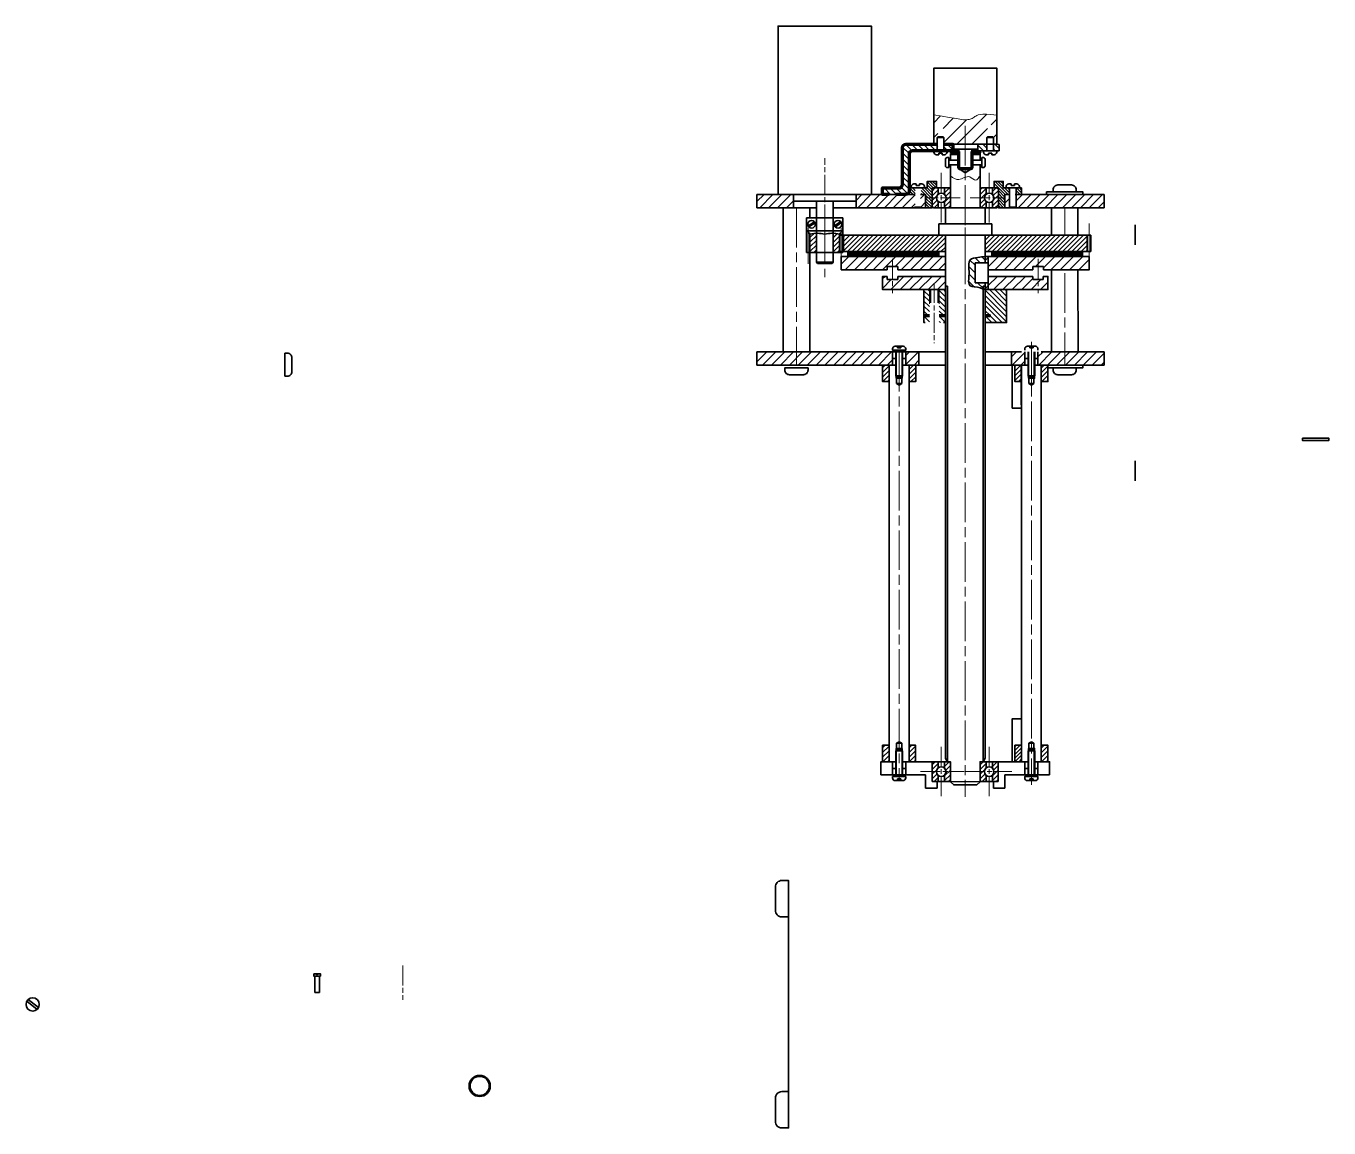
# Model space of a CAD drawing. Header units: millimetres. Extents: x -1657 to 2092, y -1414 to 1302.
# Drawn here: x 547.8 to 941.9, y 618.4 to 951.8 of the extents above; entities that cross this region are included whole.
import ezdxf

# ---------------------------------------------------------------- set-up
doc = ezdxf.new("R2010")
doc.units = ezdxf.units.MM
doc.linetypes.add('AM_ISO08W050', pattern=[18, 12, -1.5, 3, -1.5])
doc.linetypes.add('AM_ISO08W050x2', pattern=[9, 6, -0.75, 1.5, -0.75])
for name, color, linetype, lineweight in [('AM_0', 7, 'Continuous', 35), ('AM_0N', 7, 'Continuous', 15), ('AM_4', 3, 'Continuous', 15), ('AM_4N', 3, 'Continuous', 15), ('AM_7', 4, 'AM_ISO08W050', 15), ('AM_8', 1, 'Continuous', 15), ('основные', 7, 'Continuous', 35), ('оч жирные', 7, 'Continuous', 70), ('тонкие', 2, 'Continuous', 15)]:
    doc.layers.add(name, color=color, linetype=linetype, lineweight=lineweight)
pattern_1 = [(45, (-636.788, 554.4671), (-1.4142136, 1.4142136), [])]
pattern_2 = [(45, (575.2981, 700.8129), (-0.7071068, 0.7071068), [])]
pattern_3 = [(135, (575.2981, 650.4434), (-0.4490128, -0.4490128), [])]
pattern_4 = [(45, (375.8371, 574.6086), (-0.7071068, 0.7071068), [])]
pattern_5 = [(45, (375.8289, 400.9676), (-0.7071068, 0.7071068), [])]
pattern_6 = [(45, (390.3289, 400.9676), (-0.7071068, 0.7071068), [])]
pattern_7 = [(45, (-636.788, 554.4671), (-0.7071068, 0.7071068), [])]

msp = doc.modelspace()

# ---------------------------------------------------------------- hatches: boundary and pattern name
at = {"layer": 'AM_8'}
h = msp.add_hatch(dxfattribs=at)
h.set_pattern_fill('ANSI31', color=256)
h.set_pattern_definition([(45, (-636.788, 554.467), (-2.245064, 2.245064), [])])
h.paths.add_polyline_path([(838.615, 921.666), (839.398, 922.119), (840.182, 921.666), (840.182, 916.066), (841.398, 916.066), (841.398, 924.866), (839.628, 925.062), (838.24, 925.152), (837.178, 925.151), (836.388, 925.077), (835.813, 924.947), (835.397, 924.778), (835.085, 924.587), (834.822, 924.392), (834.559, 924.207), (834.287, 924.036), (834.002, 923.883), (833.702, 923.748), (833.386, 923.635), (833.051, 923.545), (832.694, 923.481), (832.313, 923.445), (831.895, 923.44), (831.381, 923.474), (830.703, 923.554), (829.789, 923.689), (828.572, 923.887), (826.98, 924.156), (824.946, 924.505), (822.398, 924.942), (822.398, 916.066), (823.615, 916.066), (823.615, 921.666), (824.398, 922.119), (825.182, 921.666), (825.182, 918.28), (825.398, 918.066), (825.398, 916.066), (838.398, 916.066), (838.398, 918.066), (838.615, 918.28)])
h = msp.add_hatch(dxfattribs=at)
h.set_pattern_fill('ANSI31', color=256, scale=0.4, angle=90)
h.set_pattern_definition([(135, (-636.788, 554.4671), (-0.8980256, -0.8980256), [])])
h.paths.add_polyline_path([(810.898, 902.813), (806.88, 902.813), (806.88, 900.813), (810.898, 900.813)])
edge = h.paths.add_edge_path()
edge.add_arc((815.898, 913.066), 1, 90, 180, ccw=False)
edge.add_line((815.898, 914.066), (823.348, 914.066))
edge.add_line((823.348, 914.066), (823.615, 914.22))
edge.add_line((823.615, 914.22), (823.615, 916.066))
edge.add_line((823.615, 916.066), (813.898, 916.066))
edge.add_arc((813.898, 915.066), 1, 90, 180)
edge.add_line((812.898, 915.066), (812.898, 914.066))
edge.add_line((812.898, 914.066), (812.898, 903.813))
edge.add_arc((811.898, 903.813), 1, -90, 0, ccw=False)
edge.add_line((811.898, 902.813), (810.898, 902.813))
edge.add_line((810.898, 902.813), (810.898, 900.813))
edge.add_line((810.898, 900.813), (813.898, 900.813))
edge.add_arc((813.898, 901.813), 1, 270, 360)
edge.add_line((814.898, 901.813), (814.898, 913.066))
h.paths.add_polyline_path([(828.148, 916.066), (825.398, 916.066), (825.398, 914.095), (825.448, 914.066), (828.148, 914.066)])
h.paths.add_polyline_path([(838.398, 916.066), (835.648, 916.066), (835.648, 914.066), (838.348, 914.066), (838.398, 914.095)])
h.paths.add_polyline_path([(842.098, 916.005), (840.398, 916.059), (840.398, 914.095), (840.448, 914.066), (842.098, 914.066)])
h = msp.add_hatch(dxfattribs=at)
h.set_pattern_fill('ANSI31', color=256, scale=0.2, angle=90, style=0)
h.set_pattern_definition(pattern_3)
h.paths.add_polyline_path([(816.765, 902.813), (814.898, 902.813), (814.898, 900.813), (816.765, 900.813)])
h.paths.add_polyline_path([(821.898, 902.313, -0.4142136), (822.398, 902.813), (823.198, 902.813), (823.198, 904.813), (820.398, 904.813), (820.398, 902.813), (819.898, 902.813), (818.548, 902.813), (818.548, 900.813), (819.898, 900.813), (819.898, 899.866), (821.898, 899.866)])
h.paths.add_polyline_path([(816.548, 902.813), (814.898, 902.813), (814.898, 900.813), (816.548, 900.813)], flags=16)
h.paths.add_polyline_path([(821.898, 899.813), (819.898, 899.813), (819.898, 896.813), (821.898, 896.813)])
h.paths.add_polyline_path([(845.248, 902.813), (843.898, 902.813), (843.398, 902.813), (843.398, 904.813), (840.598, 904.813), (840.598, 902.813), (841.398, 902.813, -0.4142136), (841.898, 902.313), (841.898, 899.866), (843.898, 899.866), (843.898, 900.813), (845.248, 900.813)])
h.paths.add_polyline_path([(848.898, 902.813), (847.248, 902.813), (847.248, 900.813), (848.898, 900.813)])
h.paths.add_polyline_path([(843.898, 899.813), (841.898, 899.813), (841.898, 896.813), (843.898, 896.813)])
h = msp.add_hatch(dxfattribs=at)
h.set_pattern_fill('ANSI31', color=256, scale=0.2, angle=90, style=0)
h.set_pattern_definition(pattern_3)
h.paths.add_polyline_path([(815.548, 902.813), (814.898, 902.813), (814.898, 900.813), (816.548, 900.813), (816.548, 902.813)])
h = msp.add_hatch(dxfattribs=at)
h.set_pattern_fill('_U', color=256, angle=45, style=0, pattern_type=0)
h.set_pattern_definition(pattern_4)
edge = h.paths.add_edge_path()
edge.add_line((822.398, 896.813), (823.691, 896.813))
edge.add_line((823.691, 896.813), (823.691, 898.75))
edge.add_arc((824.648, 899.813), 1.43, 132.00772, 227.99228, ccw=False)
edge.add_line((823.691, 900.875), (823.691, 902.813))
edge.add_line((823.691, 902.813), (822.398, 902.813))
edge.add_arc((822.398, 902.313), 0.5, 90, 180)
edge.add_line((821.898, 902.313), (821.898, 897.313))
edge.add_arc((822.398, 897.313), 0.5, 180, 270)
h = msp.add_hatch(dxfattribs=at)
h.set_pattern_fill('_U', color=256, angle=45, style=0, pattern_type=0)
h.set_pattern_definition(pattern_4)
edge = h.paths.add_edge_path()
edge.add_line((826.898, 902.813), (825.605, 902.813))
edge.add_line((825.605, 902.813), (825.605, 900.875))
edge.add_arc((824.648, 899.813), 1.43, -47.99228, 47.99228, ccw=False)
edge.add_line((825.605, 898.75), (825.605, 896.813))
edge.add_line((825.605, 896.813), (826.898, 896.813))
edge.add_arc((826.898, 897.313), 0.5, 270, 360)
edge.add_line((827.398, 897.313), (827.398, 902.313))
edge.add_arc((826.898, 902.313), 0.5, 0, 90)
h = msp.add_hatch(dxfattribs=at)
h.set_pattern_fill('_U', color=256, angle=45, style=0, pattern_type=0)
h.set_pattern_definition(pattern_4)
edge = h.paths.add_edge_path()
edge.add_arc((836.898, 902.313), 0.5, 90, 180)
edge.add_line((836.398, 902.313), (836.398, 897.313))
edge.add_arc((836.898, 897.313), 0.5, 180, 270)
edge.add_line((836.898, 896.813), (838.191, 896.813))
edge.add_line((838.191, 896.813), (838.191, 898.75))
edge.add_arc((839.148, 899.813), 1.43, 132.00772, 227.99228, ccw=False)
edge.add_line((838.191, 900.875), (838.191, 902.813))
edge.add_line((838.191, 902.813), (836.898, 902.813))
h = msp.add_hatch(dxfattribs=at)
h.set_pattern_fill('_U', color=256, angle=45, style=0, pattern_type=0)
h.set_pattern_definition(pattern_4)
edge = h.paths.add_edge_path()
edge.add_line((840.105, 898.75), (840.105, 896.813))
edge.add_line((840.105, 896.813), (841.398, 896.813))
edge.add_arc((841.398, 897.313), 0.5, 270, 360)
edge.add_line((841.898, 897.313), (841.898, 902.313))
edge.add_arc((841.398, 902.313), 0.5, 0, 90)
edge.add_line((841.398, 902.813), (840.105, 902.813))
edge.add_line((840.105, 902.813), (840.105, 900.875))
edge.add_arc((839.148, 899.813), 1.43, -47.99228, 47.99228, ccw=False)
h = msp.add_hatch(dxfattribs=at)
h.set_pattern_fill('ANSI31', color=256, scale=0.6, style=0)
h.set_pattern_definition([(45, (-636.788, 554.4671), (-1.3470384, 1.3470384), [])])
h.paths.add_polyline_path([(816.765, 900.813), (811.182, 900.813), (810.898, 900.813), (807.898, 900.813), (806.88, 900.813), (803.498, 900.813), (798.898, 900.813), (798.898, 896.813), (816.765, 896.813), (816.548, 897.04), (816.765, 897.04)])
h.paths.add_polyline_path([(779.898, 900.813), (768.898, 900.813), (768.898, 896.813), (779.898, 896.813)])
h.paths.add_polyline_path([(819.898, 900.813), (818.332, 900.813), (818.332, 897.04), (818.548, 897.04), (818.332, 896.813), (819.898, 896.813)])
h.paths.add_polyline_path([(873.898, 900.813), (854.182, 900.813), (848.682, 900.813), (847.248, 900.813), (847.248, 897.04), (847.032, 896.813), (852.615, 896.813), (873.898, 896.813)])
h.paths.add_polyline_path([(845.248, 900.813), (843.898, 900.813), (843.898, 896.813), (845.465, 896.813), (845.248, 897.04)])
h.paths.add_polyline_path([(873.898, 853.204), (862.002, 853.204), (862.009, 849.204), (867.461, 849.204), (873.898, 849.204)])
h.paths.add_polyline_path([(862.002, 853.204), (854.885, 853.204), (853.885, 853.204), (853.885, 851.204), (853.885, 849.204), (862.009, 849.204)])
h.paths.add_polyline_path([(849.885, 853.204), (848.885, 853.204), (845.895, 853.204), (845.895, 849.204), (849.885, 849.204), (849.885, 851.204)])
h.paths.add_polyline_path([(817.895, 853.204), (813.895, 853.204), (813.895, 851.204), (813.895, 849.204), (817.895, 849.204)])
h.paths.add_polyline_path([(809.895, 851.204), (809.895, 853.204), (808.895, 853.204), (780.835, 853.204), (780.835, 849.204), (786.335, 849.204), (809.895, 849.204)])
h.paths.add_polyline_path([(780.835, 853.204), (768.898, 853.204), (768.898, 849.204), (780.835, 849.204)])
h = msp.add_hatch(dxfattribs=at)
h.set_pattern_fill('_U', color=256, angle=45, style=0, pattern_type=0)
h.set_pattern_definition(pattern_2)
h.paths.add_polyline_path([(785.023, 888.813), (785.023, 883.313), (786.898, 883.313), (786.898, 889.106)])
h = msp.add_hatch(dxfattribs=at)
h.set_pattern_fill('_U', color=256, angle=45, style=0, pattern_type=0)
h.set_pattern_definition(pattern_2)
h.paths.add_polyline_path([(793.773, 883.313), (793.773, 888.813), (791.898, 889.106), (791.898, 883.313)])
h = msp.add_hatch(dxfattribs=at)
h.set_pattern_fill('_U', color=256, angle=45, style=0, pattern_type=0)
h.set_pattern_definition(pattern_2)
h.paths.add_polyline_path([(791.898, 888.813), (791.898, 883.313), (793.773, 883.313), (793.773, 888.813)])
h = msp.add_hatch(dxfattribs=at)
h.set_pattern_fill('_U', color=256, angle=45, style=0, pattern_type=0)
h.set_pattern_definition(pattern_2)
h.paths.add_polyline_path([(795.023, 883.563), (823.898, 883.563), (823.898, 883.567), (825.898, 883.566), (825.898, 888.563), (795.023, 888.563)])
h = msp.add_hatch(dxfattribs=at)
h.set_pattern_fill('_U', color=256, angle=45, style=0, pattern_type=0)
h.set_pattern_definition(pattern_2)
h.paths.add_polyline_path([(868.773, 883.563), (868.773, 888.563), (837.898, 888.563), (837.898, 883.563)])
h = msp.add_hatch(dxfattribs=at)
h.set_pattern_fill('ANSI37', color=256, scale=0.091, style=0)
h.set_pattern_definition([(45, (-636.78797, 554.46713), (-0.204300827, 0.204300827), []), (135, (-636.78797, 554.46713), (-0.204300827, -0.204300827), [])])
h.paths.add_polyline_path([(823.898, 883.563), (796.398, 883.563), (796.398, 882.067), (823.898, 882.067)])
h.paths.add_polyline_path([(867.398, 883.563), (839.898, 883.563), (839.898, 882.067), (867.398, 882.067)])
h = msp.add_hatch(dxfattribs=at)
h.set_pattern_fill('_U', color=256, scale=2, angle=45, style=0, pattern_type=0)
h.set_pattern_definition(pattern_1)
h.paths.add_polyline_path([(825.898, 882.067), (794.398, 882.067), (794.398, 880.063), (794.396, 878.067), (808.289, 878.067), (808.289, 879.067), (811.489, 879.067), (811.488, 878.067), (825.898, 878.067)])
h.paths.add_polyline_path([(852.304, 879.067), (855.504, 879.067), (855.504, 878.067), (869.396, 878.067), (869.396, 882.067), (838.854, 882.067), (838.854, 880.131), (838.854, 878.067), (852.304, 878.067)])
h.paths.add_polyline_path([(825.897, 876.067), (811.494, 876.067), (811.494, 875.067), (809.898, 875.067), (809.898, 872.067), (825.897, 872.067)])
h.paths.add_polyline_path([(853.894, 875.067), (852.284, 875.067), (852.284, 876.067), (838.854, 876.067), (838.854, 874.131), (838.854, 872.067), (844.395, 872.067), (853.894, 872.067)])
h.paths.add_polyline_path([(809.898, 875.067), (808.289, 875.067), (808.289, 876.067), (806.896, 876.067), (806.896, 872.067), (809.898, 872.067)])
h.paths.add_polyline_path([(856.896, 876.067), (855.503, 876.067, -0.1329713), (855.489, 875.99), (855.489, 875.75, -0.1110807), (855.504, 875.686, -0.1110807), (855.489, 875.621), (855.489, 875.382, -0.1110807), (855.504, 875.317, -0.1110807), (855.489, 875.253), (855.489, 875.067), (853.894, 875.067), (853.894, 872.067), (856.896, 872.067)])
h = msp.add_hatch(dxfattribs=at)
h.set_pattern_fill('_U', color=256, scale=1.6, angle=135, style=0, pattern_type=0)
h.set_pattern_definition([(135, (-636.788, 554.4671), (-1.1313708, -1.1313708), [])])
edge = h.paths.add_edge_path()
edge.add_spline(control_points=[(837.898, 882.067), (837.208, 881.971), (835.727, 881.765), (832.633, 881.526), (833.051, 878.333), (833.082, 876.029), (832.582, 873.068), (835.22, 872.899), (836.474, 872.536), (837.285, 872.271)], knot_values=[0, 0, 0, 0, 2.1793186, 4.6761929, 7.6137194, 9.5843087, 12.5914102, 13.9249725, 16.5621754, 16.5621754, 16.5621754, 16.5621754], degree=3, periodic=0)
edge.add_line((837.285, 872.271), (837.285, 873.064))
edge.add_line((837.285, 873.064), (837.898, 873.064))
edge.add_line((837.898, 873.064), (837.898, 874.131))
edge.add_line((837.898, 874.131), (834.898, 874.131))
edge.add_line((834.898, 874.131), (834.898, 880.131))
edge.add_line((834.898, 880.131), (837.898, 880.131))
edge.add_line((837.898, 880.131), (837.898, 882.067))
edge = h.paths.add_edge_path()
edge.add_line((837.898, 873.064), (837.285, 873.064))
edge.add_line((837.285, 873.064), (837.285, 872.271))
edge.add_spline(control_points=[(837.285, 872.271), (837.49, 872.204), (837.694, 872.136), (837.898, 872.067)], knot_values=[16.5621754, 16.5621754, 16.5621754, 16.5621754, 17.2303654, 17.2303654, 17.2303654, 17.2303654], degree=3, periodic=0)
edge.add_line((837.898, 872.067), (837.898, 873.064))
h = msp.add_hatch(dxfattribs=at)
h.set_pattern_fill('_U', color=256, scale=2, angle=45, style=0, pattern_type=0)
h.set_pattern_definition(pattern_1)
h.paths.add_polyline_path([(838.854, 882.067), (837.898, 882.067), (837.898, 880.131), (838.854, 880.131)])
edge = h.paths.add_edge_path()
edge.add_line((838.854, 874.131), (837.898, 874.131))
edge.add_line((837.898, 874.131), (837.898, 872.067))
edge.add_spline(control_points=[(837.898, 872.067), (837.898, 872.067), (837.898, 872.067), (837.898, 872.067)], knot_values=[17.2303654, 17.2303654, 17.2303654, 17.2303654, 17.2304939, 17.2304939, 17.2304939, 17.2304939], degree=3, periodic=0)
edge.add_line((837.898, 872.067), (838.854, 872.067))
edge.add_line((838.854, 872.067), (838.854, 874.131))
h = msp.add_hatch(dxfattribs=at)
h.set_pattern_fill('_U', color=256, scale=1.1, angle=135, style=0, pattern_type=0)
h.set_pattern_definition([(135, (-636.788, 554.4671), (-0.77781746, -0.77781746), [])])
h.paths.add_polyline_path([(844.395, 872.067), (837.898, 872.067), (837.898, 864.37), (839.395, 864.37), (839.395, 863.87), (837.898, 863.87), (837.897, 862.067), (844.395, 862.067)])
h.paths.add_polyline_path([(825.897, 872.067), (824.032, 872.067), (824.032, 869.76), (824.032, 864.37), (825.897, 864.37)])
h.paths.add_polyline_path([(821.032, 869.76), (821.032, 872.067), (819.395, 872.067), (819.395, 864.37), (821.032, 864.37)])
h.paths.add_polyline_path([(821.032, 863.317), (821.032, 863.87), (819.395, 863.87), (819.395, 862.067), (821.032, 862.067), (821.032, 863.01)])
h.paths.add_polyline_path([(825.897, 863.87), (824.032, 863.87), (824.032, 863.317), (824.032, 863.01), (824.032, 862.067), (825.282, 862.067), (825.897, 862.067)])
h = msp.add_hatch(dxfattribs=at)
h.set_pattern_fill('_U', color=256, angle=45, style=0, pattern_type=0)
h.set_pattern_definition(pattern_7)
h.paths.add_polyline_path([(808.898, 844.204), (808.898, 849.204), (806.894, 849.204), (806.894, 844.204)])
h = msp.add_hatch(dxfattribs=at)
h.set_pattern_fill('_U', color=256, angle=45, style=0, pattern_type=0)
h.set_pattern_definition(pattern_7)
h.paths.add_polyline_path([(814.891, 849.204), (814.891, 844.204), (816.894, 844.204), (816.894, 849.204)])
h = msp.add_hatch(dxfattribs=at)
h.set_pattern_fill('_U', color=256, angle=45, style=0, pattern_type=0)
h.set_pattern_definition(pattern_7)
h.paths.add_polyline_path([(846.885, 849.204), (846.885, 844.204), (848.759, 844.204), (848.759, 849.204)])
h = msp.add_hatch(dxfattribs=at)
h.set_pattern_fill('_U', color=256, angle=45, style=0, pattern_type=0)
h.set_pattern_definition(pattern_7)
h.paths.add_polyline_path([(856.885, 844.204), (856.885, 849.204), (854.881, 849.204), (854.881, 844.204)])
h = msp.add_hatch(dxfattribs=at)
h.set_pattern_fill('_U', color=256, angle=45, style=0, pattern_type=0)
h.set_pattern_definition([(45, (-644.7819, 554.4671), (-0.7071068, 0.7071068), [])])
h.paths.add_polyline_path([(807.676, 729.172), (808.889, 729.172), (808.889, 734.172), (806.897, 734.172), (806.897, 729.172)])
h = msp.add_hatch(dxfattribs=at)
h.set_pattern_fill('_U', color=256, angle=45, style=0, pattern_type=0)
h.set_pattern_definition(pattern_7)
h.paths.add_polyline_path([(815.67, 729.172), (816.883, 729.172), (816.883, 734.172), (814.891, 734.172), (814.891, 729.172)])
h = msp.add_hatch(dxfattribs=at)
h.set_pattern_fill('_U', color=256, scale=0.8, angle=45, style=0, pattern_type=0)
h.set_pattern_definition([(45, (-636.788, 554.4671), (-0.56568542, 0.56568542), [])])
h.paths.add_polyline_path([(848.109, 729.172), (848.256, 729.172), (848.885, 729.172), (848.888, 729.172), (848.888, 734.172), (846.897, 734.172), (846.897, 729.172)])
h = msp.add_hatch(dxfattribs=at)
h.set_pattern_fill('_U', color=256, angle=45, style=0, pattern_type=0)
h.set_pattern_definition([(45, (-596.7743, 554.4671), (-0.7071068, 0.7071068), [])])
h.paths.add_polyline_path([(855.684, 729.172), (856.897, 729.172), (856.897, 734.172), (854.905, 734.172), (854.905, 729.172)])
h = msp.add_hatch(dxfattribs=at)
h.set_pattern_fill('_U', color=256, angle=45, style=0, pattern_type=0)
h.set_pattern_definition(pattern_5)
edge = h.paths.add_edge_path()
edge.add_line((822.39, 723.172), (823.683, 723.172))
edge.add_line((823.683, 723.172), (823.683, 725.109))
edge.add_arc((824.64, 726.172), 1.43, 132.00772, 227.99228, ccw=False)
edge.add_line((823.683, 727.235), (823.683, 729.172))
edge.add_line((823.683, 729.172), (822.39, 729.172))
edge.add_arc((822.39, 728.672), 0.5, 90, 180)
edge.add_line((821.89, 728.672), (821.89, 723.672))
edge.add_arc((822.39, 723.672), 0.5, 180, 270)
h = msp.add_hatch(dxfattribs=at)
h.set_pattern_fill('_U', color=256, angle=45, style=0, pattern_type=0)
h.set_pattern_definition(pattern_5)
edge = h.paths.add_edge_path()
edge.add_line((826.89, 729.172), (825.597, 729.172))
edge.add_line((825.597, 729.172), (825.597, 727.235))
edge.add_arc((824.64, 726.172), 1.43, -47.99228, 47.99228, ccw=False)
edge.add_line((825.597, 725.109), (825.597, 723.172))
edge.add_line((825.597, 723.172), (826.89, 723.172))
edge.add_arc((826.89, 723.672), 0.5, 270, 360)
edge.add_line((827.39, 723.672), (827.39, 728.672))
edge.add_arc((826.89, 728.672), 0.5, 0, 90)
h = msp.add_hatch(dxfattribs=at)
h.set_pattern_fill('_U', color=256, angle=45, style=0, pattern_type=0)
h.set_pattern_definition(pattern_6)
edge = h.paths.add_edge_path()
edge.add_line((836.89, 723.172), (838.183, 723.172))
edge.add_line((838.183, 723.172), (838.183, 725.109))
edge.add_arc((839.14, 726.172), 1.43, 132.00772, 227.99228, ccw=False)
edge.add_line((838.183, 727.235), (838.183, 729.172))
edge.add_line((838.183, 729.172), (836.89, 729.172))
edge.add_arc((836.89, 728.672), 0.5, 90, 180)
edge.add_line((836.39, 728.672), (836.39, 723.672))
edge.add_arc((836.89, 723.672), 0.5, 180, 270)
h = msp.add_hatch(dxfattribs=at)
h.set_pattern_fill('_U', color=256, angle=45, style=0, pattern_type=0)
h.set_pattern_definition(pattern_6)
edge = h.paths.add_edge_path()
edge.add_line((841.39, 729.172), (840.097, 729.172))
edge.add_line((840.097, 729.172), (840.097, 727.235))
edge.add_arc((839.14, 726.172), 1.43, -47.99228, 47.99228, ccw=False)
edge.add_line((840.097, 725.109), (840.097, 723.172))
edge.add_line((840.097, 723.172), (841.39, 723.172))
edge.add_arc((841.39, 723.672), 0.5, 270, 360)
edge.add_line((841.89, 723.672), (841.89, 728.672))
edge.add_arc((841.39, 728.672), 0.5, 0, 90)

# ---------------------------------------------------------------- linework, layer by layer
at = {"layer": 'AM_0'}
for p, q in [((791.898, 898.813), (786.898, 898.813)), ((786.898, 898.813), (786.898, 888.813)), ((786.898, 898.813), (791.898, 898.813)), ((791.898, 898.813), (791.898, 888.813)), ((825.898, 896.813), (825.898, 892.001)), ((837.898, 896.813), (837.898, 892.001)), ((823.898, 892.001), (823.898, 888.563)), ((839.898, 892.001), (823.898, 892.001)), ((839.898, 892.001), (839.898, 888.563)), ((794.898, 889.813), (783.898, 889.813)), ((783.898, 888.813), (783.898, 883.313)), ((793.898, 888.563), (793.898, 883.563)), ((869.898, 888.563), (793.898, 888.563)), ((794.898, 888.813), (794.898, 883.313)), ((795.023, 888.563), (795.023, 883.563)), ((839.898, 888.563), (823.898, 888.563)), ((837.898, 888.563), (825.898, 888.563)), ((868.773, 888.563), (868.773, 883.563)), ((869.898, 888.563), (869.898, 883.563)), ((794.898, 883.313), (783.898, 883.313)), ((786.898, 883.313), (786.898, 880.392)), ((791.898, 883.313), (786.898, 883.313)), ((791.898, 883.313), (791.898, 880.392)), ((825.898, 883.563), (793.898, 883.563)), ((869.898, 883.563), (837.898, 883.563)), ((786.898, 880.392), (787.165, 879.989)), ((791.631, 879.989), (787.165, 879.989)), ((791.898, 880.392), (791.631, 879.989)), ((810.895, 845.204), (812.895, 845.204)), ((811.112, 845.704), (811.112, 843.604)), ((811.895, 843.152), (811.112, 843.604)), ((811.112, 843.604), (812.679, 843.604)), ((811.895, 843.152), (812.679, 843.604)), ((812.679, 845.704), (812.679, 843.604)), ((850.885, 845.204), (852.885, 845.204)), ((851.101, 845.704), (851.101, 843.604)), ((851.885, 843.152), (851.101, 843.604)), ((851.101, 843.604), (852.668, 843.604)), ((851.885, 843.152), (852.668, 843.604)), ((852.668, 845.704), (852.668, 843.604)), ((812.895, 733.172), (810.895, 733.172)), ((811.895, 735.224), (811.112, 734.772)), ((811.112, 732.672), (811.112, 734.772)), ((812.679, 734.772), (811.112, 734.772)), ((811.895, 735.224), (812.679, 734.772)), ((812.679, 732.672), (812.679, 734.772)), ((852.885, 733.172), (850.885, 733.172)), ((851.885, 735.224), (851.101, 734.772)), ((851.101, 732.672), (851.101, 734.772)), ((852.668, 734.772), (851.101, 734.772)), ((851.885, 735.224), (852.668, 734.772)), ((852.668, 732.672), (852.668, 734.772))]:
    msp.add_line(p, q, dxfattribs=at)
at = {"layer": 'AM_0N'}
for p, q in [((826.898, 911.315), (826.898, 912.015)), ((826.898, 911.315), (827.558, 911.315)), ((826.898, 909.715), (826.898, 911.315)), ((827.558, 911.315), (827.773, 911.315)), ((827.773, 911.315), (829.683, 911.315)), ((829.683, 911.315), (829.898, 911.1)), ((829.683, 911.315), (829.683, 909.715)), ((829.898, 911.1), (829.898, 909.929)), ((834.113, 911.315), (833.898, 911.1)), ((833.898, 911.1), (833.898, 909.929)), ((836.023, 911.315), (834.113, 911.315)), ((834.113, 911.315), (834.113, 909.715)), ((836.238, 911.315), (836.023, 911.315)), ((836.898, 911.315), (836.238, 911.315)), ((836.898, 911.315), (836.898, 912.015)), ((836.898, 909.715), (836.898, 911.315)), ((826.898, 909.015), (826.898, 909.715)), ((826.898, 909.715), (827.558, 909.715)), ((827.558, 909.715), (827.773, 909.715)), ((827.773, 909.715), (829.683, 909.715)), ((829.683, 909.715), (829.898, 909.929)), ((834.113, 909.715), (833.898, 909.929)), ((836.023, 909.715), (834.113, 909.715)), ((836.238, 909.715), (836.023, 909.715)), ((836.898, 909.715), (836.238, 909.715)), ((836.898, 909.015), (836.898, 909.715))]:
    msp.add_line(p, q, dxfattribs=at)
at = {"layer": 'AM_4'}
for p, q in [((829.683, 911.315), (829.898, 911.315)), ((834.113, 911.315), (833.898, 911.315)), ((829.683, 909.715), (829.898, 909.715)), ((834.113, 909.715), (833.898, 909.715)), ((821.032, 867.76), (821.032, 872.067)), ((824.032, 867.76), (824.032, 872.067)), ((811.112, 845.704), (811.112, 853.204)), ((812.679, 845.704), (812.679, 853.204)), ((851.101, 845.704), (851.101, 853.204)), ((852.668, 845.704), (852.668, 853.204)), ((810.895, 845.204), (810.895, 845.931)), ((810.895, 845.204), (811.112, 844.804)), ((812.895, 845.204), (812.679, 844.804)), ((812.895, 845.204), (812.895, 845.931)), ((850.885, 845.204), (850.885, 845.931)), ((850.885, 845.204), (851.101, 844.804)), ((852.885, 845.204), (852.668, 844.804)), ((852.885, 845.204), (852.885, 845.931)), ((810.895, 733.172), (811.112, 733.572)), ((810.895, 733.172), (810.895, 732.445)), ((812.895, 733.172), (812.679, 733.572)), ((812.895, 733.172), (812.895, 732.445)), ((850.885, 733.172), (851.101, 733.572)), ((850.885, 733.172), (850.885, 732.445)), ((852.885, 733.172), (852.668, 733.572)), ((852.885, 733.172), (852.885, 732.445)), ((811.112, 732.672), (811.112, 725.172)), ((812.679, 732.672), (812.679, 725.172)), ((851.101, 732.672), (851.101, 725.172)), ((852.668, 732.672), (852.668, 725.172))]:
    msp.add_line(p, q, dxfattribs=at)
msp.add_lwpolyline([(822.398, 924.942), (824.946, 924.505), (826.98, 924.156), (828.572, 923.887), (829.789, 923.689), (830.703, 923.554), (831.381, 923.474), (831.895, 923.44), (832.313, 923.445), (832.694, 923.481), (833.051, 923.545), (833.386, 923.635), (833.702, 923.748), (834.002, 923.883), (834.287, 924.036), (834.559, 924.207), (834.822, 924.392), (835.085, 924.587), (835.397, 924.778), (835.813, 924.947), (836.388, 925.077), (837.178, 925.151), (838.24, 925.152), (839.628, 925.062), (841.398, 924.866)], dxfattribs=at)
at = {"layer": 'AM_4N'}
for p, q in [((829.898, 911.1), (826.898, 911.1)), ((833.898, 911.1), (836.898, 911.1)), ((829.898, 909.929), (826.898, 909.929)), ((833.898, 909.929), (836.898, 909.929))]:
    msp.add_line(p, q, dxfattribs=at)
at = {"layer": 'AM_7'}
for p, q in [((831.898, 921.657), (831.889, 718.582)), ((780.835, 896.813), (780.835, 849.204)), ((861.961, 896.813), (861.961, 888.563)), ((784.398, 890.73), (784.398, 879.813)), ((789.398, 891.813), (789.398, 875.813)), ((794.366, 890.73), (794.398, 879.813)), ((794.398, 890.73), (794.398, 880.063)), ((869.398, 892.063), (869.398, 880.063)), ((861.961, 877.067), (862.009, 849.204)), ((851.885, 856.204), (851.885, 722.172)), ((811.895, 853.204), (811.895, 723.678)), ((814.895, 813.704), (814.887, 729.172)), ((848.885, 813.704), (848.893, 729.172))]:
    msp.add_line(p, q, dxfattribs=at)
at = {"layer": 'AM_7', "linetype": 'AM_ISO08W050x2'}
for p, q in [((789.398, 891.813), (789.398, 911.813)), ((824.648, 907.366), (824.648, 892.366)), ((839.148, 907.366), (839.148, 892.366)), ((839.148, 907.366), (839.148, 892.366)), ((786.898, 898.813), (786.898, 898.813)), ((830.398, 899.813), (820.102, 899.813)), ((831.898, 899.813), (831.898, 885.563)), ((833.398, 899.813), (843.695, 899.813)), ((809.898, 881.33), (809.898, 870.981)), ((853.894, 881.33), (853.894, 870.981)), ((822.532, 874.016), (822.532, 855.821)), ((851.885, 840.152), (851.885, 854.204)), ((824.64, 733.725), (824.64, 718.725)), ((824.64, 733.725), (824.64, 718.725)), ((839.14, 733.725), (839.14, 718.725)), ((839.14, 733.725), (839.14, 718.725)), ((818.332, 726.225), (831.523, 726.225)), ((831.786, 726.225), (846.023, 726.225)), ((661.815, 667.503), (661.815, 657.153))]:
    msp.add_line(p, q, dxfattribs=at)
at = {"layer": 'основные'}
for p, q in [((823.615, 918.28), (823.398, 918.066)), ((825.182, 918.28), (823.615, 918.28)), ((825.398, 918.066), (825.182, 918.28)), ((838.615, 918.28), (838.398, 918.066)), ((840.182, 918.28), (838.615, 918.28)), ((840.398, 918.066), (840.182, 918.28)), ((775.298, 915.201), (775.298, 900.813)), ((823.398, 914.066), (823.398, 918.066)), ((823.398, 918.066), (825.398, 918.066)), ((825.398, 918.066), (825.398, 914.066)), ((831.898, 916.066), (837.098, 916.066)), ((835.648, 916.066), (835.648, 914.066)), ((838.398, 914.066), (838.398, 918.066)), ((838.398, 918.066), (840.398, 918.066)), ((842.098, 916.005), (840.182, 916.066)), ((840.398, 918.066), (840.398, 914.066)), ((842.098, 914.066), (842.098, 916.005)), ((824.898, 913.366), (823.898, 913.366)), ((823.898, 913.366), (823.898, 912.866)), ((824.898, 912.866), (824.898, 913.366)), ((827.398, 911.315), (827.398, 913.213)), ((835.648, 914.066), (842.098, 914.066)), ((836.398, 911.315), (836.398, 913.213)), ((839.898, 913.366), (838.898, 913.366)), ((838.898, 913.366), (838.898, 912.866)), ((839.898, 912.866), (839.898, 913.366)), ((827.398, 896.813), (827.398, 909.715)), ((829.898, 908.736), (829.898, 908.866)), ((831.898, 907.426), (829.898, 908.736)), ((831.898, 907.426), (833.898, 908.736)), ((833.898, 908.866), (833.898, 908.736)), ((836.398, 896.813), (836.398, 909.715)), ((803.498, 900.813), (803.498, 904.813)), ((817.048, 903.513), (817.048, 904.013)), ((818.048, 903.513), (817.048, 903.513)), ((818.048, 904.013), (818.048, 903.513)), ((821.898, 902.313), (821.898, 902.813)), ((821.898, 902.813), (822.398, 902.813)), ((822.398, 902.813), (827.398, 902.813)), ((825.605, 902.813), (822.398, 902.813)), ((823.198, 904.813), (823.198, 902.813)), ((823.691, 902.813), (823.691, 900.875)), ((825.605, 902.813), (825.605, 900.875)), ((838.191, 902.813), (838.191, 900.875)), ((840.105, 902.813), (840.105, 900.875)), ((841.398, 902.813), (841.901, 902.813)), ((841.901, 902.813), (841.901, 902.264)), ((845.248, 902.813), (845.248, 897.04)), ((845.748, 904.013), (845.748, 903.513)), ((845.748, 903.513), (846.748, 903.513)), ((846.748, 903.513), (846.748, 904.013)), ((847.248, 897.04), (847.248, 902.813)), ((768.898, 900.813), (768.898, 896.813)), ((775.298, 900.813), (780.615, 900.813)), ((779.898, 900.813), (779.898, 896.813)), ((789.398, 898.813), (779.898, 898.813)), ((780.615, 900.813), (789.398, 900.813)), ((789.398, 898.813), (798.898, 898.813)), ((798.898, 900.813), (798.898, 898.813)), ((798.898, 900.813), (798.898, 896.813)), ((803.498, 900.813), (808.898, 900.813)), ((811.182, 900.813), (816.765, 900.813)), ((819.898, 900.813), (818.332, 900.813)), ((819.898, 896.813), (819.898, 900.813)), ((821.898, 902.313), (821.898, 900.813)), ((823.691, 898.75), (823.691, 896.813)), ((825.605, 898.75), (825.605, 896.813)), ((838.191, 898.75), (838.191, 896.813)), ((840.105, 898.75), (840.105, 896.813)), ((843.898, 900.813), (843.898, 896.813)), ((843.898, 900.813), (845.465, 900.813)), ((845.465, 900.813), (843.898, 900.813)), ((848.682, 900.813), (847.032, 900.813)), ((847.032, 900.813), (847.115, 900.813)), ((854.182, 900.813), (848.682, 900.813)), ((873.898, 900.813), (854.182, 900.813)), ((873.898, 896.813), (873.898, 900.813)), ((779.898, 896.799), (786.898, 896.799)), ((798.898, 896.813), (791.898, 896.813)), ((798.898, 896.813), (819.898, 896.813)), ((818.548, 897.04), (816.548, 897.04)), ((816.765, 896.813), (816.548, 897.04)), ((818.332, 896.813), (816.765, 896.813)), ((818.548, 897.04), (818.332, 896.813)), ((837.898, 896.813), (825.898, 896.813)), ((831.898, 896.813), (836.398, 896.813)), ((843.898, 896.813), (852.615, 896.813)), ((845.248, 897.04), (847.248, 897.04)), ((845.248, 897.04), (845.465, 896.813)), ((845.465, 896.813), (847.032, 896.813)), ((847.032, 896.813), (847.248, 897.04)), ((852.615, 896.813), (873.898, 896.813)), ((783.898, 889.813), (783.898, 893.813)), ((783.898, 893.813), (794.898, 893.813)), ((786.271, 892.59), (784.332, 891.381)), ((784.332, 891.381), (784.529, 891.065)), ((784.529, 891.065), (786.455, 892.266)), ((792.377, 891.303), (794.208, 892.644)), ((792.598, 891.002), (792.377, 891.303)), ((794.44, 892.353), (792.598, 891.002)), ((794.898, 893.813), (794.898, 889.813)), ((883.311, 891.623), (883.311, 885.623)), ((783.898, 888.813), (783.898, 889.813)), ((784.898, 883.313), (784.898, 888.813)), ((786.898, 888.813), (786.898, 883.313)), ((791.898, 888.813), (791.898, 883.313)), ((793.898, 883.313), (793.898, 888.813)), ((794.398, 888.813), (794.398, 888.313)), ((794.898, 888.813), (794.898, 889.813)), ((825.898, 888.563), (825.89, 730.172)), ((837.898, 888.563), (837.898, 880.567)), ((796.398, 882.067), (796.398, 883.563)), ((825.898, 883.566), (823.898, 883.567)), ((823.898, 883.567), (823.898, 882.067)), ((839.898, 883.567), (839.898, 882.067)), ((867.398, 882.067), (867.398, 883.563)), ((786.898, 880.392), (791.898, 880.392)), ((808.289, 878.067), (808.289, 879.067)), ((808.289, 879.067), (811.489, 879.067)), ((811.489, 879.067), (811.488, 878.07)), ((837.898, 882.067), (837.898, 880.131)), ((838.854, 880.131), (838.854, 882.067)), ((855.504, 879.067), (852.304, 879.067)), ((852.304, 879.067), (852.304, 878.067)), ((855.504, 878.067), (855.504, 879.067)), ((808.289, 876.067), (808.289, 875.067)), ((808.289, 875.067), (811.494, 875.067)), ((811.494, 875.067), (811.494, 876.067)), ((852.284, 875.067), (852.284, 876.067)), ((855.489, 875.067), (852.284, 875.067)), ((855.489, 876.067), (855.489, 875.067)), ((821.339, 868.067), (821.339, 872.067)), ((823.726, 868.067), (823.726, 872.067)), ((826.511, 873.064), (825.897, 873.064)), ((826.512, 873.064), (826.503, 729.172)), ((837.276, 729.172), (837.285, 873.064)), ((837.285, 873.064), (837.898, 873.064)), ((837.898, 874.131), (837.89, 730.213)), ((838.854, 874.131), (838.854, 872.067)), ((768.898, 853.204), (768.898, 849.204)), ((809.895, 851.204), (809.895, 853.204)), ((810.895, 847.931), (810.895, 853.204)), ((810.895, 853.204), (810.895, 845.931)), ((811.395, 854.904), (811.395, 854.404)), ((811.395, 854.404), (812.395, 854.404)), ((812.395, 854.404), (812.395, 854.904)), ((812.895, 845.931), (812.895, 853.204)), ((813.895, 851.204), (813.895, 853.204)), ((817.895, 853.204), (825.896, 853.204)), ((845.895, 853.204), (837.897, 853.204)), ((849.885, 851.204), (849.885, 853.204)), ((850.885, 847.931), (850.885, 853.204)), ((850.885, 853.204), (850.885, 845.931)), ((851.385, 854.904), (851.385, 854.404)), ((851.385, 854.404), (852.385, 854.404)), ((852.385, 854.404), (852.385, 854.904)), ((852.885, 845.931), (852.885, 853.204)), ((853.885, 851.204), (853.885, 853.204)), ((873.898, 853.204), (873.898, 849.204)), ((817.895, 849.204), (825.896, 849.203)), ((845.895, 849.204), (837.897, 849.204)), ((849.019, 849.204), (848.759, 849.204)), ((848.759, 849.204), (848.759, 837.181)), ((810.895, 845.931), (812.895, 845.931)), ((810.895, 845.931), (811.112, 845.704)), ((811.112, 845.704), (812.679, 845.704)), ((812.679, 845.704), (812.895, 845.931)), ((850.885, 845.931), (852.885, 845.931)), ((850.885, 845.931), (851.101, 845.704)), ((851.101, 845.704), (852.668, 845.704)), ((852.668, 845.704), (852.885, 845.931)), ((848.759, 837.181), (848.889, 837.181)), ((883.311, 820.21), (883.311, 814.21)), ((811.112, 732.672), (810.895, 732.445)), ((812.895, 732.445), (810.895, 732.445)), ((810.895, 732.445), (810.895, 725.172)), ((812.679, 732.672), (811.112, 732.672)), ((812.895, 732.445), (812.679, 732.672)), ((812.895, 725.172), (812.895, 732.445)), ((812.895, 730.445), (812.895, 725.172)), ((814.895, 729.172), (813.328, 729.172)), ((815.67, 729.172), (814.103, 729.172)), ((821.89, 728.672), (821.89, 729.172)), ((821.89, 729.172), (822.39, 729.172)), ((822.39, 729.172), (827.39, 729.172)), ((825.597, 729.172), (822.39, 729.172)), ((823.683, 729.172), (823.683, 727.235)), ((825.597, 729.172), (825.597, 727.235)), ((825.89, 730.172), (826.503, 729.172)), ((836.39, 729.172), (837.276, 729.172)), ((836.39, 728.672), (836.39, 729.172)), ((836.39, 729.172), (836.89, 729.172)), ((836.89, 729.172), (841.89, 729.172)), ((840.097, 729.172), (836.89, 729.172)), ((837.89, 730.213), (837.276, 729.172)), ((837.276, 729.172), (837.276, 729.172)), ((838.183, 729.172), (838.183, 727.235)), ((840.097, 729.172), (840.097, 727.235)), ((844.256, 729.172), (848.256, 729.172)), ((848.109, 729.172), (849.676, 729.172)), ((848.885, 729.172), (850.452, 729.172)), ((851.101, 732.672), (850.885, 732.445)), ((852.885, 732.445), (850.885, 732.445)), ((850.885, 732.445), (850.885, 725.172)), ((852.668, 732.672), (851.101, 732.672)), ((852.885, 732.445), (852.668, 732.672)), ((852.885, 725.172), (852.885, 732.445)), ((852.885, 730.445), (852.885, 725.172)), ((819.888, 725.172), (806.39, 725.172)), ((809.895, 727.172), (809.895, 725.172)), ((813.895, 727.172), (813.895, 725.172)), ((819.885, 721.172), (819.888, 725.172)), ((821.89, 728.672), (821.89, 727.172)), ((823.683, 725.109), (823.683, 723.172)), ((825.597, 725.109), (825.597, 723.172)), ((836.39, 728.672), (836.39, 727.172)), ((838.183, 725.109), (838.183, 723.172)), ((840.097, 725.109), (840.097, 723.172)), ((843.895, 721.172), (843.891, 725.172)), ((843.891, 725.172), (857.39, 725.172)), ((849.885, 727.172), (849.885, 725.172)), ((853.885, 727.172), (853.885, 725.172)), ((812.395, 723.972), (811.395, 723.972)), ((811.395, 723.972), (811.395, 723.472)), ((812.395, 723.472), (812.395, 723.972)), ((821.89, 723.672), (821.885, 723.167)), ((821.885, 723.167), (822.385, 723.167)), ((821.885, 723.167), (823.385, 723.167)), ((823.385, 723.167), (823.385, 721.172)), ((826.89, 723.172), (827.39, 723.172)), ((827.39, 723.172), (836.39, 723.144)), ((840.395, 723.167), (840.395, 721.172)), ((841.89, 723.172), (841.39, 723.172)), ((841.89, 723.672), (841.89, 723.172)), ((852.385, 723.972), (851.385, 723.972)), ((851.385, 723.972), (851.385, 723.472)), ((852.385, 723.472), (852.385, 723.972)), ((778.448, 687.735), (778.448, 623.854)), ((635.154, 664.322), (636.554, 664.322)), ((635.154, 664.322), (635.154, 659.322)), ((635.704, 664.722), (635.704, 665.022)), ((636.004, 664.722), (635.704, 664.722)), ((636.004, 665.022), (636.004, 664.722)), ((636.554, 664.322), (636.554, 659.322)), ((636.554, 659.322), (635.154, 659.322)), ((551.159, 654.244), (548.076, 656.699)), ((551.588, 654.785), (548.502, 657.234))]:
    msp.add_line(p, q, dxfattribs=at)
for points in [[(786.154, 900.813), (803.498, 900.813), (803.498, 951.813), (775.298, 951.813), (775.298, 915.201)], [(823.615, 916.066), (822.398, 916.066), (822.398, 939.066), (841.398, 939.066), (841.398, 916.066), (825.182, 916.066)], [(829.898, 913.813), (829.898, 914.566), (833.898, 914.566), (833.898, 913.813)], [(780.615, 900.813), (768.898, 900.813)], [(786.154, 900.813), (782.182, 900.813)], [(810.898, 900.813), (807.898, 900.813)], [(814.898, 900.813), (812.898, 900.813), (811.182, 900.813)], [(821.898, 896.813), (819.898, 896.813), (819.898, 900.813), (818.332, 900.813)], [(841.898, 896.813), (843.898, 896.813), (843.898, 900.813), (845.465, 900.813)], [(848.898, 900.813), (850.898, 900.813), (852.615, 900.813)], [(854.182, 900.813), (855.898, 900.813)], [(768.898, 896.813), (780.372, 896.813)], [(784.835, 883.313), (784.835, 853.204), (776.835, 853.204), (776.835, 896.799), (784.835, 896.799), (784.835, 893.813)], [(857.961, 888.563), (857.961, 896.799), (865.961, 896.799), (865.961, 888.563)], [(808.289, 878.067), (794.396, 878.067), (794.396, 882.067), (825.898, 882.067)], [(837.898, 882.067), (869.396, 882.067), (869.396, 878.067), (855.504, 878.067)], [(825.897, 872.067), (806.896, 872.067), (806.896, 876.067), (808.289, 876.067)], [(825.898, 878.067), (811.474, 878.067)], [(811.494, 876.067), (825.897, 876.067)], [(855.489, 876.067), (856.896, 876.067), (856.896, 872.067), (837.898, 872.067)], [(852.304, 878.067), (838.854, 878.067)], [(838.854, 876.067), (852.284, 876.067)], [(865.961, 878.067), (866.009, 853.204), (858.009, 853.204), (857.961, 878.067)], [(819.782, 862.067), (819.395, 862.067), (819.395, 872.067), (825.897, 872.067)], [(837.898, 872.067), (844.395, 872.067), (844.395, 862.067), (837.898, 862.067)], [(821.032, 863.87), (819.395, 863.87), (819.395, 864.37), (821.032, 864.37)], [(824.032, 864.37), (825.896, 864.37)], [(825.896, 863.87), (824.032, 863.87)], [(837.898, 864.37), (839.395, 864.37), (839.395, 863.87), (837.898, 863.87)], [(825.897, 862.067), (825.282, 862.067)], [(768.898, 853.204), (817.895, 853.204), (817.895, 849.204), (812.895, 849.204)], [(810.895, 849.204), (809.895, 849.204), (809.895, 851.204), (810.895, 851.204)], [(812.895, 851.204), (813.895, 851.204), (813.895, 849.204), (812.895, 849.204)], [(850.885, 849.204), (845.895, 849.204), (845.895, 853.204), (848.885, 853.204)], [(850.885, 849.204), (849.885, 849.204), (849.885, 851.204), (850.885, 851.204)], [(854.885, 853.204), (873.898, 853.204), (873.898, 849.204), (852.885, 849.204)], [(852.885, 851.204), (853.885, 851.204), (853.885, 849.204), (852.885, 849.204)], [(810.895, 849.204), (768.898, 849.204)], [(808.898, 844.204), (806.894, 844.204), (806.894, 849.204), (810.895, 849.204)], [(810.895, 729.172), (808.899, 729.172), (808.898, 849.204), (810.895, 849.204)], [(812.895, 849.204), (816.894, 849.204), (816.894, 844.204), (814.891, 844.204)], [(812.895, 849.204), (814.891, 849.204), (814.891, 729.172), (812.895, 729.172)], [(848.889, 836.204), (846.119, 836.204), (846.119, 849.204), (848.889, 849.204)], [(850.885, 849.204), (846.885, 849.204), (846.885, 844.204), (848.889, 844.204)], [(850.885, 849.204), (848.889, 849.204), (848.888, 729.172), (850.885, 729.172)], [(854.881, 844.204), (856.885, 844.204), (856.885, 849.204), (852.885, 849.204)], [(852.885, 729.172), (854.881, 729.172), (854.881, 849.204), (852.885, 849.204)], [(856.461, 849.204), (867.461, 849.204), (867.461, 848.404), (856.885, 848.404)], [(848.888, 729.172), (846.119, 729.172), (846.119, 742.172), (848.888, 742.172)], [(810.895, 729.172), (806.883, 729.172), (806.883, 734.172), (808.895, 734.172)], [(814.887, 734.172), (816.883, 734.172), (816.883, 729.172), (812.895, 729.172)], [(848.892, 734.172), (846.897, 734.172), (846.897, 729.172), (850.885, 729.172)], [(852.885, 729.172), (856.897, 729.172), (856.897, 734.172), (854.885, 734.172)], [(810.895, 729.172), (806.39, 729.172), (806.39, 725.172)], [(810.895, 727.172), (809.895, 727.172), (809.895, 729.172), (810.895, 729.172)], [(827.39, 723.172), (827.39, 729.172), (812.895, 729.172)], [(812.895, 729.172), (813.895, 729.172), (813.895, 727.172), (812.895, 727.172)], [(814.54, 729.172), (820.54, 729.172)], [(821.89, 723.672), (821.89, 729.172), (819.89, 729.172)], [(826.503, 729.172), (827.39, 729.172), (827.39, 723.144), (828.39, 722.144), (835.39, 722.144), (836.39, 723.144), (836.39, 729.172)], [(836.39, 723.172), (836.39, 729.172), (850.885, 729.172)], [(841.89, 723.672), (841.89, 729.172), (843.89, 729.172)], [(849.256, 729.172), (849.256, 729.172), (843.256, 729.172)], [(850.885, 727.172), (849.885, 727.172), (849.885, 729.172), (850.885, 729.172)], [(852.885, 729.172), (857.39, 729.172), (857.39, 725.172)], [(852.885, 729.172), (853.885, 729.172), (853.885, 727.172), (852.885, 727.172)], [(819.885, 721.172), (823.385, 721.172)], [(843.895, 721.172), (840.395, 721.172)], [(840.59, 723.172), (841.39, 723.172)]]:
    msp.add_lwpolyline(points, dxfattribs=at)
for points in [[(828.148, 916.066), (835.648, 916.066), (835.648, 914.566), (828.148, 914.566)], [(856.461, 901.621), (867.461, 901.621), (867.461, 900.821), (856.461, 900.821)], [(834.898, 880.131), (838.854, 880.131), (838.854, 874.131), (834.898, 874.131)], [(933.885, 827.06), (933.885, 826.394), (941.885, 826.394), (941.885, 827.06)], [(634.854, 665.022), (636.854, 665.022), (636.854, 664.322), (634.854, 664.322)]]:
    msp.add_lwpolyline(points, close=True, dxfattribs=at)
for points in [[(823.898, 912.866), (823.198, 912.866, -0.4142136), (822.398, 913.666), (822.398, 914.066), (826.398, 914.066), (826.398, 913.666, -0.4142136), (825.598, 912.866), (824.898, 912.866)], [(838.898, 912.866), (838.198, 912.866, -0.4142136), (837.398, 913.666), (837.398, 914.066), (841.398, 914.066), (841.398, 913.666, -0.4142136), (840.598, 912.866), (839.898, 912.866)], [(816.765, 900.813), (814.898, 900.813), (814.898, 902.813), (819.898, 902.813), (820.398, 902.813), (820.398, 904.813), (823.198, 904.813), (823.198, 902.813), (822.398, 902.813, 0.4142136), (821.898, 902.313), (821.898, 896.813), (819.898, 896.813)], [(817.048, 904.013), (816.348, 904.013, 0.4142136), (815.548, 903.213), (815.548, 902.813), (819.548, 902.813), (819.548, 903.213, 0.4142136), (818.748, 904.013), (818.048, 904.013)], [(826.898, 896.813), (822.398, 896.813, -0.4142136), (821.898, 897.313), (821.898, 902.313, -0.4142136), (822.398, 902.813), (826.898, 902.813, -0.4142136), (827.398, 902.313), (827.398, 897.313, -0.4142136), (826.898, 896.813, -1.6557411)], [(836.898, 896.813), (841.398, 896.813, 0.4142136), (841.898, 897.313), (841.898, 902.313, 0.4142136), (841.398, 902.813), (836.898, 902.813, 0.4142136), (836.398, 902.313), (836.398, 897.313, 0.4142136), (836.898, 896.813, 1.6557411)], [(847.032, 900.813), (848.898, 900.813), (848.898, 902.813), (843.898, 902.813), (843.398, 902.813), (843.398, 904.813), (840.598, 904.813), (840.598, 902.813), (841.398, 902.813, -0.4142136), (841.898, 902.313), (841.898, 896.813), (843.898, 896.813)], [(846.748, 904.013), (847.448, 904.013, -0.4142136), (848.248, 903.213), (848.248, 902.813), (844.248, 902.813), (844.248, 903.213, -0.4142136), (845.048, 904.013), (845.748, 904.013)], [(812.395, 854.904), (813.095, 854.904, -0.4142136), (813.895, 854.104), (813.895, 853.704), (809.895, 853.704), (809.895, 854.104, -0.4142136), (810.695, 854.904), (812.395, 854.904)], [(811.395, 854.904), (810.695, 854.904, 0.4142136), (809.895, 854.104), (809.895, 853.704)], [(809.895, 853.704), (809.895, 854.104, -0.4142136), (810.695, 854.904), (811.395, 854.904)], [(813.895, 853.704), (813.895, 854.104, 0.4142136), (813.095, 854.904), (811.395, 854.904)], [(812.395, 854.904), (813.095, 854.904, -0.4142136), (813.895, 854.104), (813.895, 853.704)], [(851.385, 854.904), (850.685, 854.904, 0.4142136), (849.885, 854.104), (849.885, 853.704)], [(849.885, 853.704), (849.885, 854.104, -0.4142136), (850.685, 854.904), (851.385, 854.904)], [(853.885, 853.704), (853.885, 854.104, 0.4142136), (853.085, 854.904), (851.385, 854.904)], [(852.385, 854.904), (853.085, 854.904, -0.4142136), (853.885, 854.104), (853.885, 853.704)], [(826.89, 723.172), (822.39, 723.172, -0.4142136), (821.89, 723.672), (821.89, 728.672, -0.4142136), (822.39, 729.172), (826.89, 729.172, -0.4142136), (827.39, 728.672), (827.39, 723.672, -0.4142136), (826.89, 723.172, -1.6557411)], [(841.39, 723.172), (836.89, 723.172, -0.4142136), (836.39, 723.672), (836.39, 728.672, -0.4142136), (836.89, 729.172), (841.39, 729.172, -0.4142136), (841.89, 728.672), (841.89, 723.672, -0.4142136), (841.39, 723.172, -1.6557411)], [(811.395, 723.472), (810.695, 723.472, -0.4142136), (809.895, 724.272), (809.895, 724.672), (813.895, 724.672), (813.895, 724.272, -0.4142136), (813.095, 723.472), (811.395, 723.472)], [(811.395, 723.472), (810.695, 723.472, -0.4142136), (809.895, 724.272), (809.895, 724.672), (813.895, 724.672), (813.895, 724.272, -0.4142136), (813.095, 723.472), (811.395, 723.472)], [(811.395, 723.472), (810.695, 723.472, -0.4142136), (809.895, 724.272), (809.895, 724.672)], [(809.895, 724.672), (809.895, 724.272, 0.4142136), (810.695, 723.472), (812.395, 723.472)], [(812.395, 723.472), (813.095, 723.472, 0.4142136), (813.895, 724.272), (813.895, 724.672)], [(813.895, 724.672), (813.895, 724.272, -0.4142136), (813.095, 723.472), (812.395, 723.472)], [(851.385, 723.472), (850.685, 723.472, -0.4142136), (849.885, 724.272), (849.885, 724.672), (853.885, 724.672), (853.885, 724.272, -0.4142136), (853.085, 723.472), (851.385, 723.472)], [(851.385, 723.472), (850.685, 723.472, -0.4142136), (849.885, 724.272), (849.885, 724.672), (853.885, 724.672), (853.885, 724.272, -0.4142136), (853.085, 723.472), (851.385, 723.472)], [(851.385, 723.472), (850.685, 723.472, -0.4142136), (849.885, 724.272), (849.885, 724.672)], [(849.885, 724.672), (849.885, 724.272, 0.4142136), (850.685, 723.472), (852.385, 723.472)], [(852.385, 723.472), (853.085, 723.472, 0.4142136), (853.885, 724.272), (853.885, 724.672)], [(853.885, 724.672), (853.885, 724.272, -0.4142136), (853.085, 723.472), (852.385, 723.472)]]:
    msp.add_lwpolyline(points, format="xyb", dxfattribs=at)
for points in [[(826.898, 912.015), (826.898, 909.015), (826.398, 909.015, -0.4142136), (825.898, 909.515), (825.898, 911.515, -0.4142136), (826.398, 912.015)], [(836.898, 912.015), (836.898, 909.015), (837.398, 909.015, 0.4142136), (837.898, 909.515), (837.898, 911.515, 0.4142136), (837.398, 912.015)], [(858.461, 901.613), (858.461, 902.313, -0.4142136), (859.861, 903.713), (864.061, 903.713, -0.4142136), (865.461, 902.313), (865.461, 901.613)], [(626.125, 845.811), (626.825, 845.811, 0.4142136), (628.225, 847.211), (628.225, 851.411, 0.4142136), (626.825, 852.811), (626.125, 852.811)], [(784.335, 848.404), (784.335, 847.704, -0.4142136), (782.935, 846.304), (778.735, 846.304, -0.4142136), (777.335, 847.704), (777.335, 848.404)], [(865.461, 848.404), (865.461, 847.704, -0.4142136), (864.061, 846.304), (859.861, 846.304, -0.4142136), (858.461, 847.704), (858.461, 848.404)], [(776.448, 693.235), (778.448, 693.235), (778.448, 682.235), (776.448, 682.235, -0.4142136), (774.448, 684.235), (774.448, 691.235, -0.4142136)], [(776.448, 618.354), (778.448, 618.354), (778.448, 629.354), (776.448, 629.354, 0.4142136), (774.448, 627.354), (774.448, 620.354, 0.4142136)]]:
    msp.add_lwpolyline(points, format="xyb", close=True, dxfattribs=at)
for centre, radius in [((824.648, 899.813), 1.43), ((839.148, 899.813), 1.43), ((785.393, 891.823), 1.15), ((793.403, 891.823), 1.15), ((824.64, 726.172), 1.43), ((839.14, 726.172), 1.43), ((549.83, 655.738), 2), ((685.022, 631.068), 3.2), ((685.022, 631.068), 2.9)]:
    msp.add_circle(centre, radius, dxfattribs=at)
for centre in [(822.398, 902.313), (822.398, 902.313), (822.39, 728.672), (822.39, 728.672), (836.89, 728.672), (836.89, 728.672)]:
    msp.add_arc(centre, 0.5, 90, 180, dxfattribs=at)
for points in [[(783.898, 889.813), (784.898, 888.813), (784.898, 888.236)], [(784.898, 888.813), (787.239, 889.112), (789.398, 888.813)], [(793.898, 888.813), (791.557, 889.112), (789.398, 888.813)], [(794.898, 889.813), (793.898, 888.813), (793.898, 888.236)], [(837.898, 882.067), (835.736, 881.792), (833.343, 881.081), (833.013, 878.162), (833.013, 876.191), (833.402, 873.21), (834.699, 872.9), (837.898, 872.067)]]:
    msp.add_spline(points, degree=3, dxfattribs=at)
at = {"layer": 'оч жирные'}
for p, q in [((827.998, 913.813), (827.398, 913.213)), ((827.398, 913.213), (829.898, 913.213)), ((827.998, 913.813), (829.898, 913.813)), ((835.798, 913.813), (833.898, 913.813)), ((833.898, 913.213), (836.398, 913.213)), ((835.798, 913.813), (836.398, 913.213))]:
    msp.add_line(p, q, dxfattribs=at)
for points in [[(808.898, 900.813), (806.88, 900.813), (806.88, 902.813), (811.898, 902.813, 0.4142136), (812.898, 903.813), (812.898, 914.066), (812.898, 915.066, -0.4142136), (813.898, 916.066), (823.615, 916.066)], [(825.182, 916.066), (828.148, 916.066), (828.148, 914.066), (815.898, 914.066, 0.4142136), (814.898, 913.066), (814.898, 901.813, -0.4142136), (813.898, 900.813), (810.898, 900.813)]]:
    msp.add_lwpolyline(points, format="xyb", dxfattribs=at)
for points in [[(832.782, 908.566), (830.198, 908.566), (829.898, 908.866), (829.898, 913.813)], [(833.898, 913.813), (833.898, 908.866), (833.598, 908.566), (832.782, 908.566)]]:
    msp.add_lwpolyline(points, dxfattribs=at)
at = {"layer": 'тонкие'}
msp.add_spline([(827.398, 906.444), (829.983, 905.377), (833.229, 906.177), (835.052, 905.155), (836.398, 906.755)], degree=3, dxfattribs=at)

doc.saveas('drawing.dxf')
